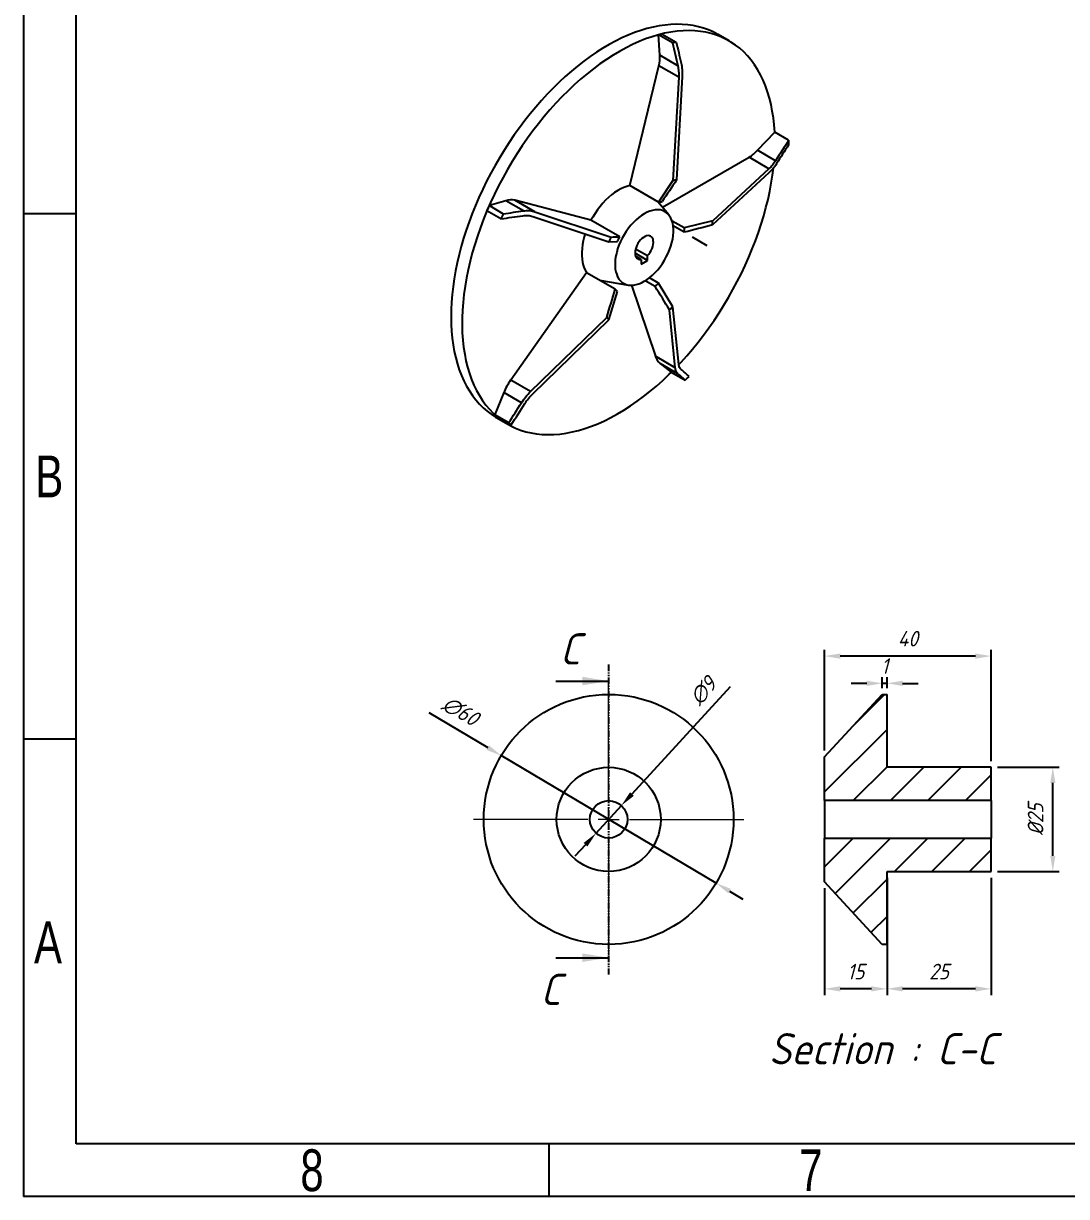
# Model space of a CAD drawing. Header units: millimetres. Extents: x -2169 to 6000, y -2300 to 596.
# Drawn here: x 1963 to 2965, y -2300 to -1174 of the extents above; entities that cross this region are included whole.
import ezdxf

# ---------------------------------------------------------------- set-up
doc = ezdxf.new("R2010")
doc.units = ezdxf.units.MM
doc.header["$PDSIZE"] = -1
doc.linetypes.add('SLD-Phantom', pattern=[12.7, 6.35, -1.27, 1.27, -1.27, 1.27, -1.27])
doc.linetypes.add('SLD-Solid', pattern=[0])
doc.styles.add('GENISO', font='geniso.shx', dxfattribs={"oblique": 15})
doc.styles.add('SLDTEXTSTYLE0', font='TXT', dxfattribs={"width": 0.75})
doc.dimstyles.new('Scale 1B4', dxfattribs={"dimscale": 6, "dimtxt": 2.5, "dimasz": 2.5, "dimexe": 1, "dimexo": 1, "dimgap": 1.524, "dimtad": 1, "dimdec": 0, "dimlfac": 0.25, "dimzin": 0, "dimtxsty": 'GENISO', "dimcen": 2.5, "dimclrd": 1, "dimclre": 1, "dimclrt": 7, "dimadec": 0, "dimazin": 0, "dimtfac": 1, "dimtdec": 0, "dimtmove": 0, "dimatfit": 3, "dimfxl": 1, "dimtzin": 0, "dimlwd": -1, "dimlwe": -1, "dimarcsym": 0})
pattern_1 = [(45, (2121.09, -2271.328), (-17.9605, 17.9605), [])]

# ---------------------------------------------------------------- blocks, each defined once
blk = doc.blocks.new('SW_CENTERMARKSYMBOL_42')
at = {"color": 0, "linetype": 'SLD-Solid', "lineweight": 0}
for p, q in [((0, 2.5), (0, 16.25)), ((-2.5, 0), (-16.25, 0)), ((0, 0), (-1.25, 0)), ((0, 0), (0, 1.25)), ((0, 0), (0, -1.25)), ((0, 0), (1.25, 0)), ((2.5, 0), (16.25, 0)), ((0, -2.5), (0, -16.25))]:
    blk.add_line(p, q, dxfattribs=at)
blk = doc.blocks.new('*D138')
at = {"color": 1, "transparency": 16777216}
for p, q in [((2732.2, -1872.1), (2732.2, -1775.3)), ((2892.2, -1882.1), (2892.2, -1775.3)), ((2877.2, -1781.3), (2747.2, -1781.3))]:
    blk.add_line(p, q, dxfattribs=at)
for points in [[(2747.2, -1778.8), (2747.2, -1783.8), (2732.2, -1781.3)], [(2877.2, -1778.8), (2877.2, -1783.8), (2892.2, -1781.3)]]:
    blk.add_solid(points, dxfattribs=at)
at = {"layer": 'Defpoints', "color": 0, "transparency": 16777216}
for p in [(2732.2, -1781.3), (2732.2, -1878.1), (2892.2, -1888.1)]:
    blk.add_point(p, dxfattribs=at)
at = {"color": 7, "transparency": 16777216, "insert": (2812.2, -1764.6), "char_height": 15, "attachment_point": 5, "style": 'GENISO'}
blk.add_mtext('40', dxfattribs=at)
blk = doc.blocks.new('*D139')
at = {"color": 1, "transparency": 16777216}
for p, q in [((2792.2, -1994.1), (2792.2, -2106.8)), ((2892.2, -1994.1), (2892.2, -2106.8)), ((2877.2, -2100.8), (2807.2, -2100.8))]:
    blk.add_line(p, q, dxfattribs=at)
for points in [[(2807.2, -2098.3), (2807.2, -2103.3), (2792.2, -2100.8)], [(2877.2, -2098.3), (2877.2, -2103.3), (2892.2, -2100.8)]]:
    blk.add_solid(points, dxfattribs=at)
at = {"layer": 'Defpoints', "color": 0, "transparency": 16777216}
for p in [(2792.2, -1988.1), (2892.2, -1988.1), (2792.2, -2100.8)]:
    blk.add_point(p, dxfattribs=at)
at = {"color": 7, "transparency": 16777216, "insert": (2842.2, -2084.2), "char_height": 15, "attachment_point": 5, "style": 'GENISO'}
blk.add_mtext('25', dxfattribs=at)
blk = doc.blocks.new('*D140')
at = {"color": 1, "transparency": 16777216}
for p, q in [((2732.2, -2004.1), (2732.2, -2106.8)), ((2792.2, -2064.1), (2792.2, -2106.8)), ((2777.2, -2100.8), (2747.2, -2100.8))]:
    blk.add_line(p, q, dxfattribs=at)
for points in [[(2747.2, -2098.3), (2747.2, -2103.3), (2732.2, -2100.8)], [(2777.2, -2098.3), (2777.2, -2103.3), (2792.2, -2100.8)]]:
    blk.add_solid(points, dxfattribs=at)
at = {"layer": 'Defpoints', "color": 0, "transparency": 16777216}
for p in [(2732.2, -1998.1), (2792.2, -2058.1), (2732.2, -2100.8)]:
    blk.add_point(p, dxfattribs=at)
at = {"color": 7, "transparency": 16777216, "insert": (2762.2, -2084.2), "char_height": 15, "attachment_point": 5, "style": 'GENISO'}
blk.add_mtext('15', dxfattribs=at)
blk = doc.blocks.new('*D141')
at = {"color": 1, "transparency": 16777216}
for p, q in [((2787.7, -1812.1), (2787.7, -1801.5)), ((2792.2, -1812.1), (2792.2, -1801.5)), ((2772.7, -1807.5), (2757.7, -1807.5)), ((2792.2, -1807.5), (2787.7, -1807.5)), ((2807.2, -1807.5), (2822.2, -1807.5))]:
    blk.add_line(p, q, dxfattribs=at)
for points in [[(2772.7, -1805), (2772.7, -1810), (2787.7, -1807.5)], [(2807.2, -1805), (2807.2, -1810), (2792.2, -1807.5)]]:
    blk.add_solid(points, dxfattribs=at)
at = {"layer": 'Defpoints', "color": 0, "transparency": 16777216}
for p in [(2787.7, -1807.5), (2787.7, -1818.1), (2792.2, -1818.1)]:
    blk.add_point(p, dxfattribs=at)
at = {"color": 7, "transparency": 16777216, "insert": (2789.9, -1790.9), "char_height": 15, "attachment_point": 5, "style": 'GENISO'}
blk.add_mtext('1', dxfattribs=at)
blk = doc.blocks.new('*D142')
at = {"color": 1, "transparency": 16777216}
for p, q in [((2641.6, -1810.9), (2547.1, -1913.8)), ((2512.7, -1951.4), (2537, -1924.8)), ((2502.5, -1962.4), (2492.4, -1973.5))]:
    blk.add_line(p, q, dxfattribs=at)
for points in [[(2545.3, -1912.1), (2549, -1915.5), (2537, -1924.8)], [(2500.7, -1960.7), (2504.4, -1964.1), (2512.7, -1951.4)]]:
    blk.add_solid(points, dxfattribs=at)
at = {"layer": 'Defpoints', "color": 0, "transparency": 16777216}
for p in [(2537, -1924.8), (2512.7, -1951.4)]:
    blk.add_point(p, dxfattribs=at)
at = {"color": 7, "transparency": 16777216, "insert": (2615.5, -1814.7), "char_height": 15, "attachment_point": 5, "rotation": 47.4669, "style": 'GENISO'}
blk.add_mtext('∅9', dxfattribs=at)
blk = doc.blocks.new('*D143')
at = {"color": 1, "transparency": 16777216}
for p, q in [((2351.9, -1835.5), (2408.7, -1869.2)), ((2628, -1999.3), (2421.6, -1876.9)), ((2640.9, -2007), (2653.8, -2014.6))]:
    blk.add_line(p, q, dxfattribs=at)
for points in [[(2410, -1867.1), (2407.5, -1871.4), (2421.6, -1876.9)], [(2642.2, -2004.8), (2639.7, -2009.1), (2628, -1999.3)]]:
    blk.add_solid(points, dxfattribs=at)
at = {"layer": 'Defpoints', "color": 0, "transparency": 16777216}
for p in [(2421.6, -1876.9), (2628, -1999.3)]:
    blk.add_point(p, dxfattribs=at)
at = {"color": 7, "transparency": 16777216, "insert": (2382.4, -1834.2), "char_height": 15, "attachment_point": 5, "rotation": 329.3182, "style": 'GENISO'}
blk.add_mtext('∅60', dxfattribs=at)
blk = doc.blocks.new('*D144')
at = {"color": 1, "transparency": 16777216}
for p, q in [((2898.2, -1888.1), (2957.5, -1888.1)), ((2951.5, -1973.1), (2951.5, -1903.1)), ((2898.2, -1988.1), (2957.5, -1988.1))]:
    blk.add_line(p, q, dxfattribs=at)
for points in [[(2949, -1903.1), (2954, -1903.1), (2951.5, -1888.1)], [(2949, -1973.1), (2954, -1973.1), (2951.5, -1988.1)]]:
    blk.add_solid(points, dxfattribs=at)
at = {"layer": 'Defpoints', "color": 0, "transparency": 16777216}
for p in [(2892.2, -1888.1), (2951.5, -1888.1), (2892.2, -1988.1)]:
    blk.add_point(p, dxfattribs=at)
at = {"color": 7, "transparency": 16777216, "insert": (2934.9, -1938.1), "char_height": 15, "attachment_point": 5, "rotation": 90, "style": 'GENISO'}
blk.add_mtext('%%C25', dxfattribs=at)

msp = doc.modelspace()

# ---------------------------------------------------------------- hatches: boundary and pattern name
at = {"linetype": 'SLD-Solid'}
h = msp.add_hatch(dxfattribs=at)
h.set_pattern_fill('ANSI31', color=6, scale=8, style=0)
h.set_pattern_definition(pattern_1)
h.paths.add_polyline_path([(2732.2, -1920.1), (2892.2, -1920.1), (2892.2, -1888.1), (2792.2, -1888.1), (2792.2, -1818.1), (2787.7, -1818.1), (2732.2, -1878.1)], flags=0)
h = msp.add_hatch(dxfattribs=at)
h.set_pattern_fill('ANSI31', color=6, scale=8, style=0)
h.set_pattern_definition(pattern_1)
h.paths.add_polyline_path([(2792.2, -1988.1), (2892.2, -1988.1), (2892.2, -1956.1), (2732.2, -1956.1), (2732.2, -1998.1), (2787.7, -2058.1), (2792.2, -2058.1)], flags=0)

# ---------------------------------------------------------------- linework, layer by layer
msp.add_line((1962.6, 596.3), (1962.6, -2300.2))
at = {"color": 7, "linetype": 'SLD-Solid'}
for p, q in [((2013.1, -2249.7), (2013.1, 545.9)), ((2013.1, -1356.6), (1962.6, -1356.6)), ((2013.1, -1861.2), (1962.6, -1861.2)), ((5949.1, -2249.7), (2013.1, -2249.7)), ((2467.2, -2249.7), (2467.2, -2300.2)), ((5999.6, -2300.2), (1962.6, -2300.2))]:
    msp.add_line(p, q, dxfattribs=at)
at = {"color": 3, "linetype": 'SLD-Solid'}
for p, q in [((2572.6, -1184.8), (2576.2, -1184.1)), ((2574, -1204.5), (2572.6, -1184.8)), ((2586, -1192.6), (2572.6, -1184.8)), ((2576.2, -1184.1), (2589.7, -1191.9)), ((2640.5, -1190.7), (2629.9, -1184.6)), ((2591.2, -1214.5), (2574, -1204.5)), ((2545.2, -1329.6), (2573, -1214.6)), ((2592.1, -1225.6), (2573, -1214.6)), ((2592.1, -1225.6), (2586.6, -1324.7)), ((2595.5, -1224.9), (2590, -1324.2)), ((2667.8, -1295.7), (2684.3, -1278.4)), ((2697.7, -1286.1), (2684.3, -1278.4)), ((2576.4, -1350.4), (2659.7, -1302.3)), ((2678.8, -1313.4), (2659.7, -1302.3)), ((2685.1, -1305.7), (2667.8, -1295.7)), ((2678.8, -1317.4), (2624.7, -1367.4)), ((2678.8, -1313.4), (2624.8, -1363.3)), ((2586.6, -1324.7), (2572.8, -1345.5)), ((2572.8, -1345.5), (2545.2, -1329.6)), ((2407.9, -1353.7), (2410.2, -1348.8)), ((2426, -1344.1), (2410.2, -1348.8)), ((2410.2, -1348.8), (2423.6, -1356.6)), ((2443, -1353.9), (2426, -1344.1)), ((2507.7, -1362.8), (2434.8, -1343.7)), ((2453.9, -1354.7), (2434.8, -1343.7)), ((2582.5, -1357.8), (2572, -1345.1)), ((2421.3, -1361.5), (2407.9, -1353.7)), ((2451.9, -1359.2), (2525, -1383.5)), ((2453.9, -1354.7), (2527.1, -1379)), ((2535.4, -1378.7), (2507.7, -1362.8)), ((2597.2, -1370.3), (2585.7, -1363.6)), ((2597.3, -1374.4), (2586.8, -1368.3)), ((2624.8, -1363.3), (2597.2, -1370.3)), ((2525, -1383.5), (2533.2, -1383.2)), ((2605, -1378.8), (2619.1, -1387)), ((2562.1, -1401.4), (2550.2, -1394.5)), ((2550.7, -1390.2), (2562.1, -1396.8)), ((2555.9, -1400.4), (2550.7, -1397.4)), ((2555.9, -1400.4), (2555.9, -1405)), ((2555.9, -1405), (2562.1, -1401.4)), ((2562.1, -1401.4), (2562.1, -1396.8)), ((2503.6, -1413.2), (2430.7, -1516.4)), ((2531.2, -1429.1), (2503.6, -1413.2)), ((2572.8, -1423.2), (2563.9, -1418.1)), ((2515.9, -1420.3), (2543.7, -1425.1)), ((2546.8, -1425.3), (2569.7, -1493.4)), ((2569.5, -1426.4), (2559.9, -1420.9)), ((2586.6, -1445.9), (2572.8, -1423.2)), ((2525, -1458.4), (2533.2, -1431.2)), ((2588.8, -1504.4), (2583.3, -1449)), ((2592.1, -1501.2), (2586.6, -1445.9)), ((2449.8, -1527.4), (2523, -1456.1)), ((2451.9, -1529.6), (2525, -1458.4)), ((2588.8, -1504.4), (2569.7, -1493.4)), ((2574.4, -1500.4), (2585, -1508.6)), ((2591.3, -1510.2), (2574.4, -1500.4)), ((2585, -1508.6), (2598.4, -1516.3)), ((2449.8, -1527.4), (2430.7, -1516.4)), ((2424.1, -1528.4), (2415.6, -1549.4)), ((2441, -1538.2), (2424.1, -1528.4)), ((2417.8, -1551.7), (2415.6, -1549.4)), ((2415.6, -1549.4), (2429, -1557.1)), ((2417.4, -1552.7), (2428, -1558.8)), ((2431.2, -1559.4), (2417.8, -1551.7)), ((2474, -1805.3), (2524.8, -1805.3)), ((2732.2, -1878.1), (2787.7, -1818.1)), ((2787.7, -1818.1), (2792.2, -1818.1)), ((2792.2, -1888.1), (2792.2, -1818.1)), ((2732.2, -1920.1), (2732.2, -1878.1)), ((2892.2, -1888.1), (2792.2, -1888.1)), ((2892.2, -1920.1), (2892.2, -1888.1)), ((2892.2, -1920.1), (2732.2, -1920.1)), ((2732.2, -1920.1), (2732.2, -1956.1)), ((2892.2, -1920.1), (2892.2, -1956.1)), ((2732.2, -1956.1), (2892.2, -1956.1)), ((2732.2, -1998.1), (2732.2, -1956.1)), ((2892.2, -1988.1), (2892.2, -1956.1)), ((2792.2, -2058.1), (2792.2, -1988.1)), ((2792.2, -1988.1), (2892.2, -1988.1)), ((2787.7, -2058.1), (2732.2, -1998.1)), ((2792.2, -2058.1), (2787.7, -2058.1)), ((2474, -2070.9), (2524.8, -2070.9))]:
    msp.add_line(p, q, dxfattribs=at)
at = {"color": 3, "linetype": 'SLD-Phantom'}
msp.add_line((2524.8, -1789.3), (2524.8, -2086.9), dxfattribs=at)
at = {"color": 3, "linetype": 'SLD-Solid', "flags": 128}
for points in [[(2629.9, -1184.6), (2629.7, -1184.5), (2625.3, -1182.1), (2620.7, -1180.1), (2615.9, -1178.4), (2611, -1177), (2606, -1176), (2600.8, -1175.2), (2595.5, -1174.8), (2590.1, -1174.6), (2584.6, -1174.8), (2579, -1175.4), (2573.2, -1176.2), (2567.4, -1177.4), (2561.6, -1178.8), (2555.6, -1180.6), (2549.6, -1182.7), (2543.6, -1185.1), (2537.5, -1187.8), (2531.5, -1190.8), (2525.4, -1194.1), (2519.3, -1197.7), (2513.2, -1201.6), (2507.1, -1205.7), (2501, -1210.1), (2495, -1214.8), (2489, -1219.7), (2483.1, -1224.9), (2477.3, -1230.3), (2471.5, -1236), (2465.8, -1241.8), (2460.3, -1247.9), (2454.8, -1254.2), (2449.4, -1260.6), (2444.2, -1267.2), (2439, -1274), (2434.1, -1281), (2429.2, -1288.1), (2424.6, -1295.3), (2420.1, -1302.7), (2415.7, -1310.2), (2411.6, -1317.7), (2407.6, -1325.4), (2403.8, -1333.1), (2400.2, -1340.9), (2396.9, -1348.7), (2393.7, -1356.5), (2390.7, -1364.4), (2388, -1372.3), (2385.5, -1380.2), (2383.2, -1388), (2381.1, -1395.8), (2379.3, -1403.6), (2377.7, -1411.3), (2376.4, -1419), (2375.3, -1426.6), (2374.5, -1434), (2373.8, -1441.4), (2373.5, -1448.6), (2373.4, -1455.7), (2373.5, -1462.7), (2373.9, -1469.5), (2374.5, -1476.2), (2375.4, -1482.6), (2376.5, -1488.9), (2377.9, -1495), (2379.5, -1500.9), (2381.3, -1506.5), (2383.4, -1512), (2385.7, -1517.1), (2388.3, -1522.1), (2391, -1526.8), (2394, -1531.2), (2397.2, -1535.4), (2400.6, -1539.3), (2404.2, -1542.9), (2408, -1546.2), (2412, -1549.2), (2416.2, -1551.9), (2417.4, -1552.7)], [(2684.3, -1278.4), (2683.8, -1271.4), (2683, -1264.6), (2682, -1258.1), (2680.8, -1251.7), (2679.2, -1245.5), (2677.5, -1239.6), (2675.4, -1233.8), (2673.1, -1228.4), (2670.6, -1223.2), (2667.9, -1218.2), (2664.9, -1213.6), (2661.6, -1209.2), (2658.2, -1205.1), (2654.5, -1201.3), (2650.7, -1197.8), (2646.6, -1194.7), (2642.3, -1191.8), (2637.8, -1189.3), (2633.2, -1187), (2628.4, -1185.2), (2623.4, -1183.6), (2618.2, -1182.4), (2612.9, -1181.5), (2607.5, -1181), (2602, -1180.8), (2596.3, -1180.9), (2590.5, -1181.4), (2584.6, -1182.2), (2578.6, -1183.3), (2572.6, -1184.8)], [(2572.6, -1184.8), (2566.5, -1186.7), (2560.3, -1188.8), (2554.1, -1191.3), (2547.8, -1194.1), (2541.5, -1197.2), (2535.2, -1200.7), (2529, -1204.4), (2522.7, -1208.4), (2516.4, -1212.8), (2510.2, -1217.4), (2504, -1222.3), (2497.8, -1227.4), (2491.8, -1232.8), (2485.8, -1238.5), (2479.9, -1244.4), (2474, -1250.5), (2468.3, -1256.9), (2462.7, -1263.4), (2457.3, -1270.2), (2451.9, -1277.1), (2446.7, -1284.2), (2441.7, -1291.5), (2436.8, -1298.9), (2432.1, -1306.4), (2427.6, -1314.1), (2423.3, -1321.9), (2419.1, -1329.7), (2415.2, -1337.7), (2411.4, -1345.7), (2407.9, -1353.7)], [(2592.2, -1501.4), (2594.3, -1499.1), (2599.9, -1492.9), (2605.4, -1486.5), (2610.8, -1479.9), (2616, -1473.1), (2621.1, -1466.2), (2626.1, -1459.1), (2630.8, -1451.9), (2635.5, -1444.5), (2640, -1437), (2644.2, -1429.5), (2648.3, -1421.8), (2652.3, -1414), (2656, -1406.2), (2659.5, -1398.3), (2662.8, -1390.4), (2665.9, -1382.5), (2668.7, -1374.5), (2671.4, -1366.6), (2673.8, -1358.6), (2675.9, -1350.7), (2677.9, -1342.9), (2679.5, -1335), (2681, -1327.3), (2682.2, -1319.6), (2683.1, -1312.8)], [(2545.2, -1329.6), (2542.3, -1330.3), (2539.4, -1331.4), (2536.5, -1332.7), (2533.5, -1334.4), (2530.5, -1336.3), (2527.6, -1338.5), (2524.7, -1340.9), (2521.9, -1343.6), (2519.2, -1346.5), (2516.6, -1349.6), (2514.1, -1352.9), (2511.7, -1356.3), (2509.5, -1359.9), (2507.8, -1362.8)], [(2407.9, -1353.7), (2404.6, -1361.8), (2401.6, -1369.9), (2398.7, -1378.1), (2396.1, -1386.2), (2393.8, -1394.3), (2391.7, -1402.3), (2389.8, -1410.4), (2388.2, -1418.3), (2386.8, -1426.2), (2385.7, -1434), (2384.9, -1441.7), (2384.3, -1449.2), (2384, -1456.7), (2384, -1464), (2384.2, -1471.1), (2384.7, -1478.1), (2385.5, -1484.8), (2386.5, -1491.4), (2387.7, -1497.8), (2389.3, -1504), (2391, -1509.9), (2393.1, -1515.6), (2395.3, -1521.1), (2397.9, -1526.3), (2400.6, -1531.2), (2403.6, -1535.9), (2406.8, -1540.3), (2410.3, -1544.4), (2414, -1548.2), (2417.8, -1551.7)], [(2559, -1421.5), (2561.7, -1419.8), (2564.3, -1417.8), (2566.9, -1415.6), (2569.4, -1413.1), (2571.9, -1410.4), (2574.2, -1407.5), (2576.4, -1404.5), (2578.4, -1401.3), (2580.2, -1398), (2581.9, -1394.6), (2583.3, -1391.2), (2584.5, -1387.8), (2585.5, -1384.3), (2586.3, -1380.9), (2586.8, -1377.6), (2587, -1374.4), (2587, -1371.3), (2586.8, -1368.4), (2586.3, -1365.6), (2585.5, -1363.1), (2584.5, -1360.8), (2583.3, -1358.8), (2581.9, -1357), (2580.2, -1355.5), (2578.4, -1354.4), (2576.4, -1353.5), (2574.2, -1353), (2571.9, -1352.8), (2569.4, -1352.9), (2566.9, -1353.4), (2564.3, -1354.1), (2561.7, -1355.2), (2559, -1356.6), (2556.3, -1358.3), (2553.7, -1360.3), (2551.1, -1362.5), (2548.6, -1365), (2546.1, -1367.6), (2543.8, -1370.5), (2541.6, -1373.6), (2539.6, -1376.8), (2537.8, -1380), (2536.1, -1383.4), (2534.7, -1386.9), (2533.4, -1390.3), (2532.5, -1393.7), (2531.7, -1397.1), (2531.2, -1400.5), (2530.9, -1403.7), (2530.9, -1406.8), (2531.2, -1409.7), (2531.7, -1412.4), (2532.5, -1415), (2533.4, -1417.2), (2534.7, -1419.3), (2536.1, -1421), (2537.8, -1422.5), (2539.6, -1423.7), (2541.6, -1424.5), (2543.8, -1425.1), (2546.1, -1425.3), (2548.6, -1425.2), (2551.1, -1424.7), (2553.7, -1423.9), (2556.3, -1422.9), (2559, -1421.5)], [(2502.2, -1375.9), (2501.4, -1378.7), (2500.4, -1382.5), (2499.7, -1386.2), (2499.2, -1389.9), (2498.9, -1393.4), (2498.9, -1396.8), (2499.2, -1400.1), (2499.7, -1403.2), (2500.4, -1406.1), (2501.4, -1408.8), (2502.6, -1411.2), (2504, -1413.4), (2504.1, -1413.4)], [(2562.1, -1396.8), (2563.4, -1395.3), (2564.7, -1393.6), (2565.7, -1391.8), (2566.6, -1389.9), (2567.2, -1388), (2567.7, -1386.1), (2567.8, -1384.3), (2567.7, -1382.6), (2567.4, -1381.1), (2566.9, -1379.8), (2566.1, -1378.8), (2565.1, -1378.1), (2563.9, -1377.7), (2562.6, -1377.6), (2561.2, -1377.9), (2559.7, -1378.4), (2558.2, -1379.3), (2556.8, -1380.4), (2555.4, -1381.8), (2554.1, -1383.4), (2552.9, -1385.1), (2551.9, -1387), (2551.1, -1388.9), (2550.6, -1390.8), (2550.2, -1392.7), (2550.2, -1394.5), (2550.3, -1396.1), (2550.7, -1397.5), (2551.4, -1398.6), (2552.3, -1399.5), (2553.3, -1400.1), (2554.5, -1400.4), (2555.9, -1400.4)], [(2417.8, -1551.7), (2421.9, -1554.8), (2426.2, -1557.7), (2430.7, -1560.2), (2435.3, -1562.5), (2440.1, -1564.3), (2445.1, -1565.9), (2450.3, -1567.1), (2455.5, -1568), (2461, -1568.5), (2466.5, -1568.7), (2472.2, -1568.6), (2478, -1568.1), (2483.9, -1567.3), (2489.9, -1566.1), (2495.9, -1564.6), (2502, -1562.8), (2508.2, -1560.7), (2514.4, -1558.2), (2520.7, -1555.4), (2526.9, -1552.3), (2533.2, -1548.8), (2539.5, -1545.1), (2545.8, -1541.1), (2552.1, -1536.7), (2558.3, -1532.1), (2564.5, -1527.2), (2570.6, -1522.1), (2576.7, -1516.7), (2582.7, -1511), (2585.1, -1508.6)]]:
    msp.add_lwpolyline(points, dxfattribs=at)
at = {"color": 3, "linetype": 'SLD-Solid'}
for radius in [120, 50, 18]:
    msp.add_circle((2524.8, -1938.1), radius, dxfattribs=at)
for centre, radius, start, end in [((2540.9, -1206.4), 33.2, 345.7162, 3.2547), ((2641.1, -1270.9), 36.5, 300.6973, 317.1325), ((2594.9, -1365.2), 41.3, 96.7929, 101.4666), ((2431.1, -1359.5), 16.2, 76.8948, 108.2967), ((2547.6, -1363.3), 77.1, 356.8928, 359.9757), ((2645.7, -1439.2), 133, 153.0784, 155.222), ((2514.3, -1369.9), 104.9, 311.1085, 313.6194), ((2545.5, -1438.1), 28.8, 218.6818, 224.6232), ((2583.5, -1489.1), 14.5, 197.0524, 230.921), ((2479.7, -1551.1), 60.1, 144.7762, 157.8419)]:
    msp.add_arc(centre, radius, start, end, dxfattribs=at)
for points in [[(2589.7, -1191.9), (2588.4, -1192.1), (2587.2, -1192.3), (2586, -1192.6)], [(2586, -1192.6), (2587.7, -1199.9), (2589.5, -1207.2), (2591.2, -1214.5)], [(2589.7, -1191.9), (2591.3, -1198.5), (2592.9, -1205.2), (2594.4, -1211.9)], [(2697.7, -1286.1), (2693.5, -1292.7), (2689.3, -1299.2), (2685.1, -1305.7)], [(2697.7, -1290.6), (2693.9, -1296.6), (2690, -1302.5), (2686.1, -1308.5)], [(2697.7, -1286.1), (2697.7, -1287.6), (2697.7, -1289.1), (2697.7, -1290.6)], [(2590, -1324.2), (2585.4, -1331.1), (2580.8, -1338), (2576.2, -1344.9)], [(2572.8, -1345.5), (2573.9, -1345.3), (2575, -1345.1), (2576.2, -1344.9)], [(2423.6, -1356.6), (2422.8, -1358.2), (2422.1, -1359.8), (2421.3, -1361.5)], [(2421.3, -1361.5), (2428.4, -1360.5), (2435.4, -1359.5), (2442.5, -1358.5)], [(2423.6, -1356.6), (2430.1, -1355.7), (2436.5, -1354.8), (2443, -1353.9)], [(2597.2, -1370.3), (2597.2, -1371.6), (2597.2, -1373), (2597.3, -1374.4)], [(2624.7, -1367.4), (2615.5, -1369.8), (2606.4, -1372.1), (2597.3, -1374.4)], [(2527.1, -1379), (2529.9, -1378.9), (2532.6, -1378.8), (2535.4, -1378.7)], [(2533.2, -1383.2), (2533.9, -1381.7), (2534.6, -1380.2), (2535.4, -1378.7)], [(2523, -1456.1), (2525.7, -1447.1), (2528.5, -1438.1), (2531.2, -1429.1)], [(2533.2, -1431.2), (2532.5, -1430.5), (2531.9, -1429.8), (2531.2, -1429.1)], [(2572.8, -1423.2), (2571.6, -1424.3), (2570.5, -1425.3), (2569.5, -1426.4)], [(2583.3, -1449), (2578.7, -1441.5), (2574.1, -1434), (2569.5, -1426.4)], [(2602, -1512.8), (2599.5, -1510.6), (2596.9, -1508.4), (2594.3, -1506.1)], [(2598.4, -1516.3), (2596.1, -1514.3), (2593.7, -1512.2), (2591.3, -1510.2)], [(2598.4, -1516.3), (2599.6, -1515.2), (2600.8, -1514), (2602, -1512.8)], [(2429, -1557.1), (2433, -1550.8), (2437, -1544.5), (2441, -1538.2)], [(2431.2, -1559.4), (2435.6, -1552.5), (2440, -1545.6), (2444.4, -1538.7)], [(2429, -1557.1), (2429.8, -1557.9), (2430.5, -1558.6), (2431.2, -1559.4)]]:
    msp.add_open_spline(points, degree=3, dxfattribs=at)
for points in [[(2591.2, -1214.5), (2591.6, -1216.2), (2591.9, -1218), (2592.2, -1221.7), (2592.3, -1223.6), (2592.1, -1225.6)], [(2594.4, -1211.9), (2594.9, -1213.9), (2595.2, -1216), (2595.6, -1220.4), (2595.6, -1222.6), (2595.5, -1224.9)], [(2685.1, -1305.7), (2684.1, -1307.3), (2683.1, -1308.7), (2681, -1311.2), (2679.9, -1312.4), (2678.8, -1313.4)], [(2686.1, -1308.5), (2685, -1310.3), (2683.8, -1312), (2681.3, -1314.9), (2680.1, -1316.3), (2678.8, -1317.4)], [(2442.5, -1358.5), (2444.1, -1358.2), (2445.7, -1358.2), (2448.9, -1358.4), (2450.4, -1358.7), (2451.9, -1359.2)], [(2443, -1353.9), (2444.9, -1353.6), (2446.8, -1353.5), (2450.5, -1353.8), (2452.2, -1354.1), (2453.9, -1354.7)], [(2591.3, -1510.2), (2590.6, -1509.5), (2590, -1508.7), (2589.2, -1506.8), (2588.9, -1505.7), (2588.8, -1504.4)], [(2594.3, -1506.1), (2593.7, -1505.6), (2593.2, -1504.9), (2592.5, -1503.3), (2592.3, -1502.3), (2592.1, -1501.2)], [(2441, -1538.2), (2442.2, -1536.3), (2443.6, -1534.4), (2446.5, -1530.8), (2448.1, -1529.1), (2449.8, -1527.4)], [(2444.4, -1538.7), (2445.4, -1537.1), (2446.5, -1535.5), (2449, -1532.5), (2450.4, -1531), (2451.9, -1529.6)]]:
    msp.add_open_spline(points, degree=3, knots=[0, 0, 0, 0, 0.5, 0.5, 1, 1, 1, 1], dxfattribs=at)
for points in [[(2524.8, -1805.3), (2499.4, -1801.2), (2499.4, -1809.4)], [(2524.8, -2070.9), (2499.4, -2066.8), (2499.4, -2075)]]:
    msp.add_solid(points, dxfattribs=at)

# ---------------------------------------------------------------- block references
at = {"color": 3, "linetype": 'Continuous', "xscale": 8.000000000000385, "yscale": 8.000000000000385, "zscale": 8.000000000000385}
msp.add_blockref('SW_CENTERMARKSYMBOL_42', (2524.8, -1938.1), dxfattribs=at)

# ---------------------------------------------------------------- texts
at = {"color": 7, "linetype": 'Continuous', "char_height": 40.1, "attachment_point": 2, "style": 'SLDTEXTSTYLE0'}
for s, insert in [('B', (1987.5, -1588.8)), ('A', (1986.2, -2036.1)), ('8', (2239.8, -2254.9)), ('7', (2719.1, -2254.9))]:
    msp.add_mtext(s, dxfattribs=dict(at, insert=insert))
at = {"color": 7, "char_height": 30, "attachment_point": 5, "style": 'GENISO'}
for s, insert in [('C', (2487.6, -1774.4)), ('C', (2468.9, -2101.3)), ('Section : C-C', (2787.9, -2158.3))]:
    msp.add_mtext(s, dxfattribs=dict(at, insert=insert))

# ---------------------------------------------------------------- dimensions: what is measured, and where the dimension line sits
for base, p1, p2, picture, middle in [((2732.2, -1781.3), (2892.2, -1888.1), (2732.2, -1878.1), '*D138', (2812.2, -1764.6)), ((2792.2, -2100.8), (2892.2, -1988.1), (2792.2, -1988.1), '*D139', (2842.2, -2084.2)), ((2732.2, -2100.8), (2792.2, -2058.1), (2732.2, -1998.1), '*D140', (2762.2, -2084.2))]:
    dim = msp.add_linear_dim(base=base, p1=p1, p2=p2, dimstyle='Scale 1B4')
    dim.commit()
    dim.dimension.update_dxf_attribs({"geometry": picture, "text_midpoint": middle})
dim = msp.add_linear_dim(base=(2787.7, -1807.5), p1=(2792.2, -1818.1), p2=(2787.7, -1818.1), dimstyle='Scale 1B4')
dim.commit()
dim.dimension.update_dxf_attribs({"geometry": '*D141', "text_midpoint": (2789.9, -1807.5), "dimtype": 160})
dim = msp.add_diameter_dim_2p(p1=(2512.7, -1951.4), p2=(2537, -1924.8), dimstyle='Scale 1B4')
dim.commit()
dim.dimension.update_dxf_attribs({"geometry": '*D142', "text_midpoint": (2627.8, -1825.9), "dimtype": 163})
dim = msp.add_diameter_dim_2p(p1=(2628, -1999.3), p2=(2421.6, -1876.9), dimstyle='Scale 1B4')
dim.commit()
dim.dimension.update_dxf_attribs({"geometry": '*D143', "text_midpoint": (2382.4, -1834.2)})
dim = msp.add_linear_dim(base=(2951.5, -1888.1), p1=(2892.2, -1988.1), p2=(2892.2, -1888.1), angle=90, text='%%C25', dimstyle='Scale 1B4')
dim.commit()
dim.dimension.update_dxf_attribs({"geometry": '*D144', "text_midpoint": (2934.9, -1938.1)})

doc.saveas('drawing.dxf')
